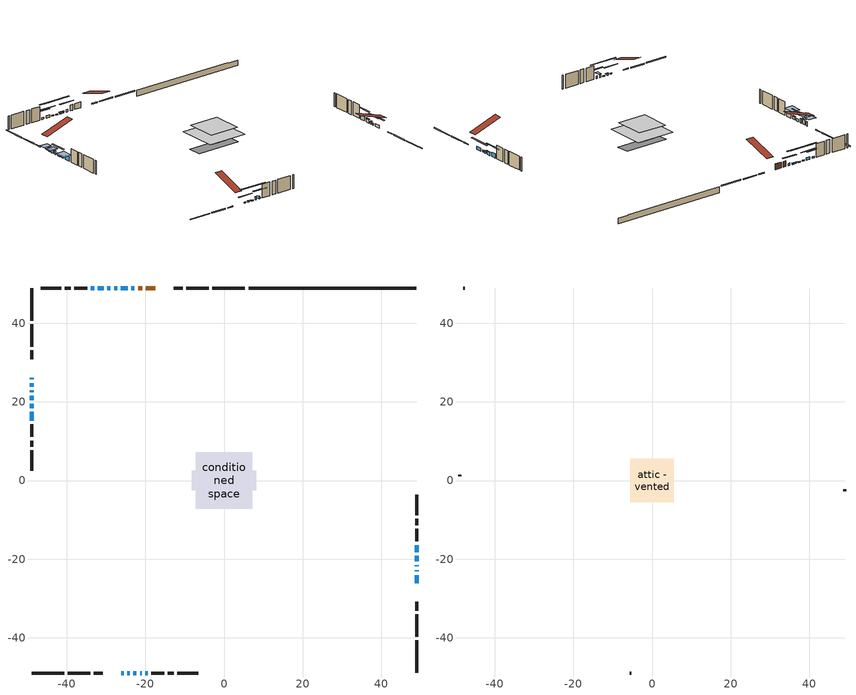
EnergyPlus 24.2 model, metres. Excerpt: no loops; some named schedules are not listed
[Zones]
conditioned space
 floor outside (Floor1 construction): -2.74,-2.74 -2.74,2.74 2.74,2.74 2.74,-2.74 z0.49
 floor outside (Floor2 construction): -0.76,-0.76 -0.76,0.76 0.76,0.76 0.76,-0.76 z0.49
 floor adiabatic (AdiabaticFloorConstruction): -7.2,-7.2 -7.2,7.2 7.2,7.2 7.2,-7.2 z2.93
 floor foundation (Slab1 construction): -8.24,-2.42 -8.24,2.42 8.24,2.42 8.24,-2.42 z-1.54
 wall outside (RimJoist1 construction): 5.33,48.93 -2.94,48.93 / -48.93,-48.93 -40.66,-48.93 / -48.93,48.93 -48.93,40.66 / 48.93,-48.93 48.93,-40.66 z0.49:0.79
 wall outside (RimJoist2 construction): -3.87,48.93 -9.58,48.93 / -39.73,-48.93 -34.02,-48.93 / -48.93,39.73 -48.93,34.02 / 48.93,-39.73 48.93,-34.02 z0.49:0.79
 wall outside (RimJoist3 construction): -10.51,48.93 -12.8,48.93 / -33.09,-48.93 -30.8,-48.93 / -48.93,33.09 -48.93,30.8 / 48.93,-33.09 48.93,-30.8 z0.49:0.79
 wall outside (AdiabaticWallConstruction 1): -17.46,48.93 -19.91,48.93 / -20.84,48.93 -21.86,48.93 z0.49:2.52
 wall outside (AdiabaticWallConstruction): -48.93,26.14 -48.93,25.68 / -48.93,24.75 -48.93,23.83 / -48.93,22.91 -48.93,22.45 z0.49:2.07; 48.93,-26.14 48.93,-24.05 / -21.32,-48.93 -20.91,-48.93 z0.49:1.46; 48.93,-23.13 48.93,-22.77 / 48.93,-21.84 48.93,-21.48 z0.49:1.25; 48.93,-20.56 48.93,-19.18 z0.49:1.61; -22.78,48.93 -23.6,48.93 z0.49:1.31; -24.53,48.93 -26.25,48.93 / -27.18,48.93 -27.95,48.93 / -28.87,48.93 -29.63,48.93 / -23.01,-48.93 -22.24,-48.93 z0.49:0.85; -26.14,-48.93 -25.47,-48.93 / -24.55,-48.93 -23.93,-48.93 z0.49:0.9; -48.93,21.52 -48.93,20.4 / -48.93,19.47 -48.93,18.35 / -19.98,-48.93 -19.42,-48.93 z0.49:1.41; 48.93,-18.25 48.93,-16.42 z0.49:1.96; -30.56,48.93 -32.03,48.93 z0.49:1.35; -32.96,48.93 -33.83,48.93 z0.49:1.05; -48.93,17.43 -48.93,15.24 z0.49:2.12
 wall outside (Wall1 construction): -34.75,48.93 -38.01,48.93 / -18.49,-48.93 -15.24,-48.93 / -48.93,14.31 -48.93,11.06 / 48.93,-15.5 48.93,-12.24 z0.49:5.37
 wall outside (Wall2 construction): -38.94,48.93 -40.48,48.93 / -14.31,-48.93 -12.77,-48.93 / -48.93,10.13 -48.93,8.59 / 48.93,-11.31 48.93,-9.77 z0.49:5.37
 wall outside (Wall3 construction): -41.41,48.93 -46.64,48.93 / -11.84,-48.93 -6.61,-48.93 / -48.93,7.66 -48.93,2.42 / 48.93,-8.84 48.93,-3.61 z0.49:5.37
 wall foundation (FoundationWall1 construction): 6.26,48.93,-1.54 6.26,48.93,0.49 44.67,48.93,0.49 44.67,48.93,0.3 48.93,48.93,0.3 48.93,48.93,-1.54
 window (WindowConstruction 15): -48.93,26.14 -48.93,25.68 z0.49:2.07
 window (WindowConstruction 18): -48.93,24.75 -48.93,23.84 z0.49:2.07
 window (WindowConstruction 5): 48.93,-26.14 48.93,-24.05 z0.49:1.46
 window (WindowConstruction 6): 48.93,-23.12 48.93,-22.77 z0.49:1.25
 window (WindowConstruction 7): 48.93,-21.84 48.93,-21.48 z0.49:1.25
 window (WindowConstruction 8): 48.93,-20.55 48.93,-19.18 z0.49:1.61
 window (WindowConstruction 9): -22.79,48.93 -23.6,48.93 z0.49:1.3
 window (WindowConstruction 10): -24.53,48.93 -26.25,48.93 z0.49:0.85
 window (WindowConstruction 11): -26.14,-48.93 -25.47,-48.93 z0.49:0.9
 window (WindowConstruction 16): -48.93,22.91 -48.93,22.45 z0.49:2.07
 window (WindowConstruction 12): -24.54,-48.93 -23.93,-48.93 z0.49:0.9
 window (WindowConstruction 13): -48.93,21.52 -48.93,20.4 z0.49:1.4
 window (WindowConstruction 14): -48.93,19.47 -48.93,18.35 z0.49:1.4
 window (WindowConstruction 19): -27.18,48.93 -27.94,48.93 z0.49:0.85
 window (WindowConstruction 20): -28.87,48.93 -29.63,48.93 z0.49:0.85
 window (WindowConstruction 21): -23.01,-48.93 -22.24,-48.93 z0.49:0.85
 window (WindowConstruction 17): -21.32,-48.93 -20.91,-48.93 z0.49:1.46
 window (WindowConstruction): 48.93,-18.25 48.93,-16.42 z0.49:1.96
 window (WindowConstruction 1): -30.56,48.93 -32.03,48.93 z0.49:1.35
 window (WindowConstruction 2): -32.96,48.93 -33.83,48.93 z0.49:1.05
 window (WindowConstruction 3): -19.98,-48.93 -19.42,-48.93 z0.49:1.4
 window (WindowConstruction 4): -48.93,17.43 -48.93,15.24 z0.49:2.11
 door (Door): -17.46,48.93 -19.91,48.93 z0.49:2.52
 door (Door 1): -20.84,48.93 -21.86,48.93 z0.49:2.52
 ceiling adiabatic (AdiabaticFloorConstruction): 7.2,-7.2 7.2,7.2 -7.2,7.2 -7.2,-7.2 z2.93
attic - vented
 floor to conditioned space (Floor3 construction Reversed): -5.48,-5.48 -5.48,5.48 5.48,5.48 5.48,-5.48 z5.37
 wall outside (Wall4 construction): -47.57,48.93 -48,48.93 / -5.68,-48.93 -5.24,-48.93 / -48.93,1.5 -48.93,1.06 / 48.93,-2.68 48.93,-2.25 z0.49:5.37
 roof outside (Roof1 construction): -16.54,48.93,5.37 -16.54,38.26,8.92 -13.72,38.26,8.92 -13.72,48.93,5.37; -27.06,-48.93,5.37 -27.06,-38.26,8.92 -29.88,-38.26,8.92 -29.88,-48.93,5.37; -48.93,27.06,5.37 -38.26,27.06,8.92 -38.26,29.88,8.92 -48.93,29.88,5.37; 48.93,-27.06,5.37 38.26,-27.06,8.92 38.26,-29.88,8.92 48.93,-29.88,5.37
shading: -48.93,24.77 -48.93,27.05 -51.98,27.05 -51.98,24.77 z2.98; -48.93,23.54 -48.93,25.05 -51.37,25.05 -51.37,23.54 z2.36; 48.93,-21.56 48.93,-28.63 49.34,-28.63 49.34,-21.56 z3.95; 48.93,-20.28 48.93,-25.62 49.34,-25.62 49.34,-20.28 z3.74; 48.93,-21.28 48.93,-22.04 49.34,-22.04 49.34,-21.28 z1.45; 48.93,-18.98 48.93,-20.76 49.34,-20.76 49.34,-18.98 z1.81; -26.09,48.93 -20.3,48.93 -20.3,49.34 -26.09,49.34 z3.79; -26.45,48.93 -24.33,48.93 -24.33,49.34 -26.45,49.34 z1.05; -22.98,-48.93 -28.63,-48.93 -28.63,-49.34 -22.98,-49.34 z3.39; -48.93,21.54 -48.93,23.82 -51.98,23.82 -51.98,21.54 z2.98; -23.73,-48.93 -24.75,-48.93 -24.75,-49.34 -23.73,-49.34 z1.1; -48.93,17.91 -48.93,24.01 -49.34,24.01 -49.34,17.91 z3.89; -48.93,18.15 -48.93,19.67 -49.34,19.67 -49.34,18.15 z1.61; -32.9,48.93 -22.22,48.93 -22.22,49.34 -32.9,49.34 z5.81; -34.59,48.93 -23.91,48.93 -23.91,49.34 -34.59,49.34 z5.81; -17.29,-48.93 -27.96,-48.93 -27.96,-49.34 -17.29,-49.34 z5.81; -20.61,-48.93 -21.61,-48.93 -21.61,-50.76 -20.61,-50.76 z1.75; 48.93,-13.93 48.93,-20.74 49.34,-20.74 49.34,-13.93 z4.45; -34.52,48.93 -28.07,48.93 -28.07,49.34 -34.52,49.34 z3.84; -36.32,48.93 -30.47,48.93 -30.47,49.34 -36.32,49.34 z3.54; -16.93,-48.93 -22.47,-48.93 -22.47,-49.34 -16.93,-49.34 z3.89; -48.93,14.33 -48.93,18.34 -51.98,18.34 -51.98,14.33 z3.03
[Building]
Building 1: Terrain=Suburbs
[Site:Location]
Toronto City Centre_ON: Latitude {deg}=43.63; Longitude {deg}=-79.39; Time Zone {hr}=-5; Elevation {m}=77; Keep Site Location Information=Yes
[Site:GroundTemperature:Shallow]
5.01852, 3.26908, 3.12898, 3.95918, 7.29196, 10.6092, 13.4851, 15.3069, 15.4617, 13.9799, 11.1774, 7.9619
[Site:WaterMainsTemperature]
Calculation Method=Schedule; Temperature Schedule=mains temperature schedule
[Material] Roughness=Rough; Thermal Absorptance=0.9
Name | Thickness {m} | Conductivity {W/m-K} | Density {kg/m3} | Specific Heat {J/kg-K} | Solar Absorptance | Visible Absorptance
asphalt or fiberglass shingles | 0.00635 | 0.162714 | 1121.4 | 1465.45 | 0.4 | 0.4
ceiling loosefill ins | 0.0846667 | 0.0480833 | 16.02 | 1046.75 | 0.7 | 0.7
ceiling stud and cavity | 0.1397 | 0.093558 | 65.682 | 1177.47 | 0.7 | 0.7
concrete 4.0 in. | 0.1016 | 1.803125 | 2242.8 | 837.4 | 0.7 | 0.7
concrete 8.0 in. | 0.2032 | 1.803125 | 2242.8 | 837.4 | 0.7 | 0.7
door material | 0.04445 | 0.327969 | 512.64 | 1214.23 | 0.7 | 0.7
exterior vertical ins | 0.00774537 | 0.029427 | 32.04 | 1214.23 | 0.7 | 0.7
floor covering | 0.0127 | 0.0433444 | 54.468 | 1339.84 | 0.6 | 0.6
floor rigid ins; rim joist rigid ins | 0.051816 | 0.029427 | 32.04 | 1214.23 | 0.7 | 0.7
floor rigid ins 1; wall rigid ins | 0.512978 | 0.029427 | 32.04 | 1214.23 | 0.7 | 0.7
floor stud and cavity | 0.1397 | 0.0926627 | 92.3553 | 1139.71 | 0.7 | 0.7
floor stud and cavity 1 | 0.1397 | 0.0856594 | 92.3553 | 1139.71 | 0.7 | 0.7
floor stud and cavity 2 | 0.1397 | 1.75129 | 37.0049 | 1207.88 | 0.7 | 0.7
furniture material conditioned space 1 | 0.1524 | 0.115458 | 640.8 | 1214.23 | 0.6 | 0.6
gypsum board | 0.0127 | 0.160291 | 801 | 837.4 | 0.6 | 0.6
gypsum board 1 | 0.0127 | 0.160291 | 801 | 837.4 | 0.7 | 0.7
osb sheathing 0.5 in. | 0.0127 | 0.115458 | 512.64 | 1214.23 | 0.7 | 0.7
osb sheathing 0.75 in. | 0.01905 | 0.115458 | 512.64 | 1214.23 | 0.7 | 0.7
osb sheathing 2.0 in. | 0.0508 | 0.115458 | 512.64 | 1214.23 | 0.7 | 0.7
rim joist stud and cavity | 0.0508 | 0.308293 | 125.044 | 1163.47 | 0.6 | 0.6
rim joist stud and cavity 1 | 0.0508 | 0.337112 | 125.044 | 1163.47 | 0.6 | 0.6
rim joist stud and cavity 2 | 0.0508 | 0.0321062 | 125.044 | 1163.47 | 0.6 | 0.6
wall stud and cavity | 0.1397 | 0.0822159 | 139.0536 | 1170.24 | 0.7 | 0.7
wall stud and cavity 1 | 0.1397 | 0.106781 | 139.0536 | 1170.24 | 0.7 | 0.7
wall stud and cavity 2 | 0.1397 | 0.0820459 | 139.0536 | 1170.24 | 0.7 | 0.7
wall stud and cavity 3 | 0.0889 | 6.1454 | 50.32683 | 1063.81 | 0.6 | 0.6
wall stud and cavity 4 | 0.0889 | 0.380278 | 52.3479 | 1209.89 | 0.7 | 0.7
wall stud and cavity 5 | 0.0889 | 0.391764 | 83.0341 | 1211.67 | 0.7 | 0.7
wood siding | 0.0254 | 0.102417 | 544.68 | 1172.36 | 0.4 | 0.4
wood siding 1 | 0.00254 | 0.102417 | 544.68 | 1172.36 | 0.4 | 0.4
wood siding 2; wood siding 3; wood siding 4 | 0.0254 | 0.102417 | 544.68 | 1172.36 | 0.7 | 0.7
[WindowMaterial:SimpleGlazingSystem]
Name | U-Factor {W/m2-K} | Solar Heat Gain Coefficient
WindowMaterial | 2.9077 | 0.64
WindowMaterial 1 | 2.93212 | 0.66
WindowMaterial 10 | 3.2234 | 0.36
WindowMaterial 11 | 3.04398 | 0.4
WindowMaterial 12 | 3.0048 | 0.53
WindowMaterial 13 | 6.75171 | 0.73
WindowMaterial 14 | 3.313113 | 0.6
WindowMaterial 15 | 3.31141 | 0.43
WindowMaterial 16 | 6.57399 | 0.56
WindowMaterial 17 | 8.03778 | 0.63
WindowMaterial 2 | 3.04681 | 0.44
WindowMaterial 3 | 3.003662 | 0.49
WindowMaterial 4 | 2.88613 | 0.7
WindowMaterial 5 | 2.929848 | 0.61
WindowMaterial 6 | 3.04227 | 0.53
WindowMaterial 7 | 2.93382 | 0.6
WindowMaterial 8 | 3.27961 | 0.48
WindowMaterial 9 | 3.227943 | 0.37
[Construction]
AdiabaticFloorConstruction: floor stud and cavity 2, floor rigid ins 1, osb sheathing 0.75 in., floor covering
AdiabaticWallConstruction: wood siding 3, wall rigid ins, wall stud and cavity 4, gypsum board
AdiabaticWallConstruction 1: wood siding 4, wall rigid ins, wall stud and cavity 4, gypsum board
Door; Door 1: door material
Floor1 construction: floor stud and cavity, floor rigid ins, osb sheathing 0.75 in., floor covering
Floor2 construction: floor stud and cavity 1, floor rigid ins, osb sheathing 0.75 in., floor covering
Floor3 construction Reversed: gypsum board, ceiling stud and cavity, ceiling loosefill ins
FoundationWall1 construction: concrete 8.0 in., gypsum board 1
furniture construction conditioned space 1: furniture material conditioned space 1
PartitionWallConstruction: gypsum board, wall stud and cavity 5, gypsum board
RimJoist1 construction: wood siding 2, rim joist rigid ins, osb sheathing 2.0 in., rim joist stud and cavity
RimJoist2 construction: wood siding 2, rim joist rigid ins, osb sheathing 2.0 in., rim joist stud and cavity 1
RimJoist3 construction: wood siding 2, osb sheathing 2.0 in., rim joist stud and cavity 2
Roof1 construction: asphalt or fiberglass shingles
Slab1 construction: concrete 4.0 in.
Wall1 construction: wood siding, osb sheathing 0.5 in., wall stud and cavity, gypsum board
Wall2 construction: wood siding, osb sheathing 0.5 in., wall stud and cavity 1, gypsum board
Wall3 construction: wood siding, osb sheathing 0.5 in., wall stud and cavity 2, gypsum board
Wall4 construction: wood siding 1, wall stud and cavity 3
WindowConstruction: WindowMaterial
WindowConstruction 1: WindowMaterial 1
WindowConstruction 10: WindowMaterial 9
WindowConstruction 11: WindowMaterial 10
WindowConstruction 12: WindowMaterial 11
WindowConstruction 13; WindowConstruction 14: WindowMaterial 12
WindowConstruction 15: WindowMaterial 13
WindowConstruction 16; WindowConstruction 18: WindowMaterial 14
WindowConstruction 17: WindowMaterial 15
WindowConstruction 19; WindowConstruction 21: WindowMaterial 16
WindowConstruction 2: WindowMaterial 2
WindowConstruction 20: WindowMaterial 17
WindowConstruction 3: WindowMaterial 3
WindowConstruction 4: WindowMaterial 4
WindowConstruction 5: WindowMaterial 5
WindowConstruction 6; WindowConstruction 7: WindowMaterial 6
WindowConstruction 8: WindowMaterial 7
WindowConstruction 9: WindowMaterial 8
[Zone] Multiplier=1; Part of Total Floor Area=Yes
Name | Volume {m3}
attic - vented | 69.2474
conditioned space | 691.3
[Space]
Name | Zone | Volume {m3}
attic - vented 1 | attic - vented | 69.2474
conditioned space 1 | conditioned space | 691.3
[ZoneInfiltration:EffectiveLeakageArea]
infil attic - vented 1: Zone or Space=attic - vented 1; Schedule=Always On Discrete; Effective Air Leakage Area {cm2}=5050.95; Stack Coefficient=0.0005864; Wind Coefficient=1.63613e-05
[ZoneMixing]
whole house fan mix: Zone or Space=attic - vented; Schedule=Always On Continuous; Design Flow Rate Calculation Method=Flow/Zone; Design Flow Rate {m3/s}=0; Source Zone or Space=conditioned space
[SurfaceProperty:ExposedFoundationPerimeter]
Slab1: Exposed Perimeter Calculation Method=TotalExposedPerimeter; Total Exposed Perimeter {m}=42.671
[InternalMass] Zone or ZoneList=conditioned space; Space or SpaceList=conditioned space 1
Name | Construction | Surface Area {m2}
furniture mass conditioned space 1 | furniture construction conditioned space 1 | 127.936
partition wall mass | PartitionWallConstruction | 319.84
[Lights]
interior lighting: Zone or ZoneList or Space or SpaceList=conditioned space 1; Schedule=interior lighting schedule; Design Level Calculation Method=LightingLevel; Lighting Level {W}=343.2; Return Air Fraction=0; Fraction Radiant=0.6; Fraction Visible=0.2; Fraction Replaceable=1
[People]
occupants: Zone or ZoneList or Space or SpaceList=conditioned space 1; Number of People Schedule=occupants schedule; Number of People Calculation Method=People; Number of People=3; Fraction Radiant=0.314171; Sensible Heat Fraction=0.56303; Activity Level Schedule=occupants activity schedule; Carbon Dioxide Generation Rate {m3/s-W}=0; Enable ASHRAE 55 Comfort Warnings=No; Mean Radiant Temperature Calculation Type=EnclosureAveraged
[ElectricEquipment] Zone or ZoneList or Space or SpaceList=conditioned space 1; Design Level Calculation Method=EquipmentLevel
Name | Schedule | Design Level {W} | Fraction Latent | Fraction Radiant | Fraction Lost
clothes dryer | clothes dryer schedule | 140.772 | 0.015 | 0.081 | 0.85
clothes washer | clothes washer schedule | 32.1985 | 0.03 | 0.162 | 0.7
cooking range | cooking range schedule | 215.147 | 0.08 | 0.432 | 0.2
dishwasher | dishwasher schedule | 66.8632 | 0.3 | 0.18 | 0.4
fridge | fridge schedule | 72.9452 | 0 | 0.6 | 0
mech vent bath fan 0 | mech vent bath fan 0 schedule | 50.2 | 0 | 0 | 1
mech vent bath fan 1 | mech vent bath fan 1 schedule | 50.2 | 0 | 0 | 1
mech vent house fan | mech vent house fan schedule | 0 | 0 | 0 | 1
mech vent house fan cfis | mech vent house fan cfis schedule | 0 | 0 | 0 | 0
mech vent range fan 0 | mech vent range fan 0 schedule | 57 | 0 | 0 | 1
misc plug loads | misc plug loads schedule | 494.7 | 0.045 | 0.513 | 0.1
whole house fan | Always On Discrete | 0 | 0 | 0 | 1
[OtherEquipment] Zone or ZoneList or Space or SpaceList=conditioned space 1; Design Level Calculation Method=EquipmentLevel
Name | Fuel Type | Schedule | Design Level {W} | Fraction Latent | Fraction Radiant | Fraction Lost
clothes dryer 1 | Electricity | clothes dryer schedule | 0 | 0.015 | 0.081 | 0.85
cooking range 1 | Electricity | cooking range schedule | 0 | 0.08 | 0.432 | 0.2
general water use latent | None | general water use schedule | 62.594 | 1 | 0 | 0
general water use sensible | None | general water use schedule | -61.6891 | 0 | 0.6 | 0
mech vent house fan latent load | None | Always On Discrete | 0 | 1 | 0 | 0
mech vent house fan sensible load | None | Always On Discrete | 0 | 0 | 0 | 0
water heater energy adjustment1 | NaturalGas | Always On Discrete | 0.01 | 0 | 0 | 1
[ZoneInfiltration:DesignFlowRate] Zone or ZoneList or Space or SpaceList=conditioned space 1; Schedule=Always On Discrete; Design Flow Rate Calculation Method=Flow/Zone; Design Flow Rate {m3/s}=0
infil flow; natural vent flow; whole house fan flow
[Foundation:Kiva]
Foundation Kiva 1: Initial Indoor Air Temperature {C}=18; Wall Height Above Grade {m}=0.489996; Wall Depth Below Slab {m}=0.2032; Custom Block Material Name 1=exterior vertical ins; Custom Block Depth 1 {m}=2.03; Custom Block X Position 1 {m}=0.2159; Custom Block Z Position 1 {m}=0
[Foundation:Kiva:Settings]
Soil Conductivity {W/m-K}=0.849921; Soil Density {kg/m3}=1842.3; Soil Specific Heat {J/kg-K}=418.7; Ground Solar Absorptivity=0.9; Ground Thermal Absorptivity=0.9; Ground Surface Roughness {m}=0.03; Far-Field Width {m}=40; Deep-Ground Boundary Condition=ZeroFlux; Deep-Ground Depth {m}=40; Minimum Cell Dimension {m}=0.2; Maximum Cell Growth Coefficient=3; Simulation Timestep=Timestep
[Exterior:Lights]
exterior lighting: Schedule=exterior lighting schedule; Design Level {W}=75.6
[Schedule:Constant]
Name | Hourly Value
Always On Continuous; mech vent house fan schedule; mech vent house fan cfis schedule; Always On Discrete | 1
occupants activity schedule | 117.228
fridge schedule | 0
[Schedule:Week:Daily]
interior lighting schedule Week Rule - Jan1-Jan27: interior lighting schedule day, interior lighting schedule day, interior lighting schedule day, interior lighting schedule day, interior lighting schedule day, interior lighting schedule day, interior lighting schedule day, interior lighting schedule default day, interior lighting schedule default day, interior lighting schedule default day, interior lighting schedule default day, interior lighting schedule default day
interior lighting schedule Week Rule - Jan28-Feb3: interior lighting schedule day, interior lighting schedule day, interior lighting schedule day, interior lighting schedule day, interior lighting schedule day 1, interior lighting schedule day 1, interior lighting schedule day 1, interior lighting schedule default day, interior lighting schedule default day, interior lighting schedule default day, interior lighting schedule default day, interior lighting schedule default day
interior lighting schedule Week Rule - Feb4-Feb24: interior lighting schedule day 1, interior lighting schedule day 1, interior lighting schedule day 1, interior lighting schedule day 1, interior lighting schedule day 1, interior lighting schedule day 1, interior lighting schedule day 1, interior lighting schedule default day, interior lighting schedule default day, interior lighting schedule default day, interior lighting schedule default day, interior lighting schedule default day
interior lighting schedule Week Rule - Feb25-Mar3: interior lighting schedule day 1, interior lighting schedule day 1, interior lighting schedule day 1, interior lighting schedule day 1, interior lighting schedule day 2, interior lighting schedule day 2, interior lighting schedule day 2, interior lighting schedule default day, interior lighting schedule default day, interior lighting schedule default day, interior lighting schedule default day, interior lighting schedule default day
interior lighting schedule Week Rule - Mar4-Mar31: interior lighting schedule day 2, interior lighting schedule day 2, interior lighting schedule day 2, interior lighting schedule day 2, interior lighting schedule day 2, interior lighting schedule day 2, interior lighting schedule day 2, interior lighting schedule default day, interior lighting schedule default day, interior lighting schedule default day, interior lighting schedule default day, interior lighting schedule default day
interior lighting schedule Week Rule - Apr1-Apr28: interior lighting schedule day 3, interior lighting schedule day 3, interior lighting schedule day 3, interior lighting schedule day 3, interior lighting schedule day 3, interior lighting schedule day 3, interior lighting schedule day 3, interior lighting schedule default day, interior lighting schedule default day, interior lighting schedule default day, interior lighting schedule default day, interior lighting schedule default day
interior lighting schedule Week Rule - Apr29-May5: interior lighting schedule day 3, interior lighting schedule day 3, interior lighting schedule day 4, interior lighting schedule day 4, interior lighting schedule day 4, interior lighting schedule day 4, interior lighting schedule day 4, interior lighting schedule default day, interior lighting schedule default day, interior lighting schedule default day, interior lighting schedule default day, interior lighting schedule default day
interior lighting schedule Week Rule - May6-May26: interior lighting schedule day 4, interior lighting schedule day 4, interior lighting schedule day 4, interior lighting schedule day 4, interior lighting schedule day 4, interior lighting schedule day 4, interior lighting schedule day 4, interior lighting schedule default day, interior lighting schedule default day, interior lighting schedule default day, interior lighting schedule default day, interior lighting schedule default day
interior lighting schedule Week Rule - May27-Jun2: interior lighting schedule day 4, interior lighting schedule day 4, interior lighting schedule day 4, interior lighting schedule day 4, interior lighting schedule day 4, interior lighting schedule day 5, interior lighting schedule day 5, interior lighting schedule default day, interior lighting schedule default day, interior lighting schedule default day, interior lighting schedule default day, interior lighting schedule default day
interior lighting schedule Week Rule - Jun3-Jun30: interior lighting schedule day 5, interior lighting schedule day 5, interior lighting schedule day 5, interior lighting schedule day 5, interior lighting schedule day 5, interior lighting schedule day 5, interior lighting schedule day 5, interior lighting schedule default day, interior lighting schedule default day, interior lighting schedule default day, interior lighting schedule default day, interior lighting schedule default day
interior lighting schedule Week Rule - Jul1-Jul28: interior lighting schedule day 6, interior lighting schedule day 6, interior lighting schedule day 6, interior lighting schedule day 6, interior lighting schedule day 6, interior lighting schedule day 6, interior lighting schedule day 6, interior lighting schedule default day, interior lighting schedule default day, interior lighting schedule default day, interior lighting schedule default day, interior lighting schedule default day
interior lighting schedule Week Rule - Jul29-Aug4: interior lighting schedule day 6, interior lighting schedule day 6, interior lighting schedule day 6, interior lighting schedule day 7, interior lighting schedule day 7, interior lighting schedule day 7, interior lighting schedule day 7, interior lighting schedule default day, interior lighting schedule default day, interior lighting schedule default day, interior lighting schedule default day, interior lighting schedule default day
interior lighting schedule Week Rule - Aug5-Aug25: interior lighting schedule day 7, interior lighting schedule day 7, interior lighting schedule day 7, interior lighting schedule day 7, interior lighting schedule day 7, interior lighting schedule day 7, interior lighting schedule day 7, interior lighting schedule default day, interior lighting schedule default day, interior lighting schedule default day, interior lighting schedule default day, interior lighting schedule default day
interior lighting schedule Week Rule - Aug26-Sep1: interior lighting schedule day 7, interior lighting schedule day 7, interior lighting schedule day 7, interior lighting schedule day 7, interior lighting schedule day 7, interior lighting schedule day 7, interior lighting schedule day 8, interior lighting schedule default day, interior lighting schedule default day, interior lighting schedule default day, interior lighting schedule default day, interior lighting schedule default day
interior lighting schedule Week Rule - Sep2-Sep29: interior lighting schedule day 8, interior lighting schedule day 8, interior lighting schedule day 8, interior lighting schedule day 8, interior lighting schedule day 8, interior lighting schedule day 8, interior lighting schedule day 8, interior lighting schedule default day, interior lighting schedule default day, interior lighting schedule default day, interior lighting schedule default day, interior lighting schedule default day
interior lighting schedule Week Rule - Sep30-Oct6: interior lighting schedule day 8, interior lighting schedule day 9, interior lighting schedule day 9, interior lighting schedule day 9, interior lighting schedule day 9, interior lighting schedule day 9, interior lighting schedule day 9, interior lighting schedule default day, interior lighting schedule default day, interior lighting schedule default day, interior lighting schedule default day, interior lighting schedule default day
interior lighting schedule Week Rule - Oct7-Oct27: interior lighting schedule day 9, interior lighting schedule day 9, interior lighting schedule day 9, interior lighting schedule day 9, interior lighting schedule day 9, interior lighting schedule day 9, interior lighting schedule day 9, interior lighting schedule default day, interior lighting schedule default day, interior lighting schedule default day, interior lighting schedule default day, interior lighting schedule default day
interior lighting schedule Week Rule - Oct28-Nov3: interior lighting schedule day 9, interior lighting schedule day 9, interior lighting schedule day 9, interior lighting schedule day 9, interior lighting schedule day 10, interior lighting schedule day 10, interior lighting schedule day 10, interior lighting schedule default day, interior lighting schedule default day, interior lighting schedule default day, interior lighting schedule default day, interior lighting schedule default day
interior lighting schedule Week Rule - Nov4-Nov24: interior lighting schedule day 10, interior lighting schedule day 10, interior lighting schedule day 10, interior lighting schedule day 10, interior lighting schedule day 10, interior lighting schedule day 10, interior lighting schedule day 10, interior lighting schedule default day, interior lighting schedule default day, interior lighting schedule default day, interior lighting schedule default day, interior lighting schedule default day
interior lighting schedule Week Rule - Nov25-Dec1: interior lighting schedule day 10, interior lighting schedule day 10, interior lighting schedule day 10, interior lighting schedule day 10, interior lighting schedule day 10, interior lighting schedule day 10, interior lighting schedule day 11, interior lighting schedule default day, interior lighting schedule default day, interior lighting schedule default day, interior lighting schedule default day, interior lighting schedule default day
interior lighting schedule Week Rule - Dec2-Dec31: interior lighting schedule day 11, interior lighting schedule day 11, interior lighting schedule day 11, interior lighting schedule day 11, interior lighting schedule day 11, interior lighting schedule day 11, interior lighting schedule day 11, interior lighting schedule default day, interior lighting schedule default day, interior lighting schedule default day, interior lighting schedule default day, interior lighting schedule default day
occupants schedule Week Rule - Jan1-Dec31: occupants schedule day, occupants schedule day, occupants schedule day, occupants schedule day, occupants schedule day, occupants schedule day, occupants schedule day, occupants schedule default day, occupants schedule default day, occupants schedule default day, occupants schedule default day, occupants schedule default day
clothes dryer schedule Week Rule - Jan1-Dec31: clothes dryer schedule day, clothes dryer schedule day, clothes dryer schedule day, clothes dryer schedule day, clothes dryer schedule day, clothes dryer schedule day, clothes dryer schedule day, clothes dryer schedule default day, clothes dryer schedule default day, clothes dryer schedule default day, clothes dryer schedule default day, clothes dryer schedule default day
clothes washer schedule Week Rule - Jan1-Dec31: clothes washer schedule day, clothes washer schedule day, clothes washer schedule day, clothes washer schedule day, clothes washer schedule day, clothes washer schedule day, clothes washer schedule day, clothes washer schedule default day, clothes washer schedule default day, clothes washer schedule default day, clothes washer schedule default day, clothes washer schedule default day
cooking range schedule Week Rule - Jan1-Dec31: cooking range schedule day, cooking range schedule day, cooking range schedule day, cooking range schedule day, cooking range schedule day, cooking range schedule day, cooking range schedule day, cooking range schedule default day, cooking range schedule default day, cooking range schedule default day, cooking range schedule default day, cooking range schedule default day
dishwasher schedule Week Rule - Jan1-Dec31: dishwasher schedule day, dishwasher schedule day, dishwasher schedule day, dishwasher schedule day, dishwasher schedule day, dishwasher schedule day, dishwasher schedule day, dishwasher schedule default day, dishwasher schedule default day, dishwasher schedule default day, dishwasher schedule default day, dishwasher schedule default day
mech vent bath fan 0 schedule Week Rule - Jan1-Dec31: mech vent bath fan 0 schedule day, mech vent bath fan 0 schedule day, mech vent bath fan 0 schedule day, mech vent bath fan 0 schedule day, mech vent bath fan 0 schedule day, mech vent bath fan 0 schedule day, mech vent bath fan 0 schedule day, mech vent bath fan 0 schedule default day, mech vent bath fan 0 schedule default day, mech vent bath fan 0 schedule default day, mech vent bath fan 0 schedule default day, mech vent bath fan 0 schedule default day
mech vent bath fan 1 schedule Week Rule - Jan1-Dec31: mech vent bath fan 1 schedule day, mech vent bath fan 1 schedule day, mech vent bath fan 1 schedule day, mech vent bath fan 1 schedule day, mech vent bath fan 1 schedule day, mech vent bath fan 1 schedule day, mech vent bath fan 1 schedule day, mech vent bath fan 1 schedule default day, mech vent bath fan 1 schedule default day, mech vent bath fan 1 schedule default day, mech vent bath fan 1 schedule default day, mech vent bath fan 1 schedule default day
mech vent range fan 0 schedule Week Rule - Jan1-Dec31: mech vent range fan 0 schedule day, mech vent range fan 0 schedule day, mech vent range fan 0 schedule day, mech vent range fan 0 schedule day, mech vent range fan 0 schedule day, mech vent range fan 0 schedule day, mech vent range fan 0 schedule day, mech vent range fan 0 schedule default day, mech vent range fan 0 schedule default day, mech vent range fan 0 schedule default day, mech vent range fan 0 schedule default day, mech vent range fan 0 schedule default day
misc plug loads schedule Week Rule - Jan1-Dec31: misc plug loads schedule day, misc plug loads schedule day, misc plug loads schedule day, misc plug loads schedule day, misc plug loads schedule day, misc plug loads schedule day, misc plug loads schedule day, misc plug loads schedule default day, misc plug loads schedule default day, misc plug loads schedule default day, misc plug loads schedule default day, misc plug loads schedule default day
general water use schedule Week Rule - Jan1-Dec31: general water use schedule day, general water use schedule day, general water use schedule day, general water use schedule day, general water use schedule day, general water use schedule day, general water use schedule day, general water use schedule default day, general water use schedule default day, general water use schedule default day, general water use schedule default day, general water use schedule default day
exterior lighting schedule Week Rule - Jan1-Jan27: exterior lighting schedule day, exterior lighting schedule day, exterior lighting schedule day, exterior lighting schedule day, exterior lighting schedule day, exterior lighting schedule day, exterior lighting schedule day, exterior lighting schedule default day, exterior lighting schedule default day, exterior lighting schedule default day, exterior lighting schedule default day, exterior lighting schedule default day
exterior lighting schedule Week Rule - Jan28-Feb3: exterior lighting schedule day, exterior lighting schedule day, exterior lighting schedule day, exterior lighting schedule day, exterior lighting schedule day 1, exterior lighting schedule day 1, exterior lighting schedule day 1, exterior lighting schedule default day, exterior lighting schedule default day, exterior lighting schedule default day, exterior lighting schedule default day, exterior lighting schedule default day
[Schedule:Year]
interior lighting schedule: interior lighting schedule Week Rule - Jan1-Jan27, 1, 1, 1, 27, interior lighting schedule Week Rule - Jan28-Feb3, 1, 28, 2, 3, interior lighting schedule Week Rule - Feb4-Feb24, 2, 4, 2, 24, interior lighting schedule Week Rule - Feb25-Mar3, 2, 25, 3, 3, interior lighting schedule Week Rule - Mar4-Mar31, 3, 4, 3, 31, interior lighting schedule Week Rule - Apr1-Apr28, 4, 1, 4, 28, interior lighting schedule Week Rule - Apr29-May5, 4, 29, 5, 5, interior lighting schedule Week Rule - May6-May26, 5, 6, 5, 26, interior lighting schedule Week Rule - May27-Jun2, 5, 27, 6, 2, interior lighting schedule Week Rule - Jun3-Jun30, 6, 3, 6, 30, interior lighting schedule Week Rule - Jul1-Jul28, 7, 1, 7, 28, interior lighting schedule Week Rule - Jul29-Aug4, 7, 29, 8, 4, interior lighting schedule Week Rule - Aug5-Aug25, 8, 5, 8, 25, interior lighting schedule Week Rule - Aug26-Sep1, 8, 26, 9, 1, interior lighting schedule Week Rule - Sep2-Sep29, 9, 2, 9, 29, interior lighting schedule Week Rule - Sep30-Oct6, 9, 30, 10, 6, interior lighting schedule Week Rule - Oct7-Oct27, 10, 7, 10, 27, interior lighting schedule Week Rule - Oct28-Nov3, 10, 28, 11, 3, interior lighting schedule Week Rule - Nov4-Nov24, 11, 4, 11, 24, interior lighting schedule Week Rule - Nov25-Dec1, 11, 25, 12, 1, interior lighting schedule Week Rule - Dec2-Dec31, 12, 2, 12, 31
occupants schedule: occupants schedule Week Rule - Jan1-Dec31, 1, 1, 12, 31
clothes dryer schedule: clothes dryer schedule Week Rule - Jan1-Dec31, 1, 1, 12, 31
clothes washer schedule: clothes washer schedule Week Rule - Jan1-Dec31, 1, 1, 12, 31
cooking range schedule: cooking range schedule Week Rule - Jan1-Dec31, 1, 1, 12, 31
dishwasher schedule: dishwasher schedule Week Rule - Jan1-Dec31, 1, 1, 12, 31
mech vent bath fan 0 schedule: mech vent bath fan 0 schedule Week Rule - Jan1-Dec31, 1, 1, 12, 31
mech vent bath fan 1 schedule: mech vent bath fan 1 schedule Week Rule - Jan1-Dec31, 1, 1, 12, 31
mech vent range fan 0 schedule: mech vent range fan 0 schedule Week Rule - Jan1-Dec31, 1, 1, 12, 31
misc plug loads schedule: misc plug loads schedule Week Rule - Jan1-Dec31, 1, 1, 12, 31
general water use schedule: general water use schedule Week Rule - Jan1-Dec31, 1, 1, 12, 31
exterior lighting schedule: exterior lighting schedule Week Rule - Jan1-Jan27, 1, 1, 1, 27, exterior lighting schedule Week Rule - Jan28-Feb3, 1, 28, 2, 3, exterior lighting schedule Week Rule - Feb4-Feb24, 2, 4, 2, 24, exterior lighting schedule Week Rule - Feb25-Mar3, 2, 25, 3, 3, exterior lighting schedule Week Rule - Mar4-Mar31, 3, 4, 3, 31, exterior lighting schedule Week Rule - Apr1-Apr28, 4, 1, 4, 28, exterior lighting schedule Week Rule - Apr29-May5, 4, 29, 5, 5, exterior lighting schedule Week Rule - May6-May26, 5, 6, 5, 26, exterior lighting schedule Week Rule - May27-Jun2, 5, 27, 6, 2, exterior lighting schedule Week Rule - Jun3-Jun30, 6, 3, 6, 30, exterior lighting schedule Week Rule - Jul1-Jul28, 7, 1, 7, 28, exterior lighting schedule Week Rule - Jul29-Aug4, 7, 29, 8, 4, exterior lighting schedule Week Rule - Aug5-Aug25, 8, 5, 8, 25, exterior lighting schedule Week Rule - Aug26-Sep1, 8, 26, 9, 1, exterior lighting schedule Week Rule - Sep2-Sep29, 9, 2, 9, 29, exterior lighting schedule Week Rule - Sep30-Oct6, 9, 30, 10, 6, exterior lighting schedule Week Rule - Oct7-Oct27, 10, 7, 10, 27, exterior lighting schedule Week Rule - Oct28-Nov3, 10, 28, 11, 3, exterior lighting schedule Week Rule - Nov4-Nov24, 11, 4, 11, 24, exterior lighting schedule Week Rule - Nov25-Dec1, 11, 25, 12, 1, exterior lighting schedule Week Rule - Dec2-Dec31, 12, 2, 12, 31
[Schedule:Compact]
mains temperature schedule: Through: 01/01, For: AllDays, Until: 24:00, 8.80333, Through: 01/02, For: AllDays, Until: 24:00, 8.74333, Through: 01/03, For: AllDays, Until: 24:00, 8.68389, Through: 01/04, For: AllDays, Until: 24:00, 8.62611, Through: 01/05, For: AllDays, Until: 24:00, 8.56944, Through: 01/06, For: AllDays, Until: 24:00, 8.51389, Through: 01/07, For: AllDays, Until: 24:00, 8.45944, Through: 01/08, For: AllDays, Until: 24:00, 8.40611, Through: 01/09, For: AllDays, Until: 24:00, 8.35389, Through: 01/10, For: AllDays, Until: 24:00, 8.30278, Through: 01/11, For: AllDays, Until: 24:00, 8.25333, Through: 01/12, For: AllDays, Until: 24:00, 8.205, Through: 01/13, For: AllDays, Until: 24:00, 8.15778, Through: 01/14, For: AllDays, Until: 24:00, 8.11222, Through: 01/15, For: AllDays, Until: 24:00, 8.06778, Through: 01/16, For: AllDays, Until: 24:00, 8.02444, Through: 01/17, For: AllDays, Until: 24:00, 7.98222, Through: 01/18, For: AllDays, Until: 24:00, 7.94167, Through: 01/19, For: AllDays, Until: 24:00, 7.90222, Through: 01/20, For: AllDays, Until: 24:00, 7.86444, Through: 01/21, For: AllDays, Until: 24:00, 7.82778, Through: 01/22, For: AllDays, Until: 24:00, 7.79278, Through: 01/23, For: AllDays, Until: 24:00, 7.75889, Through: 01/24, For: AllDays, Until: 24:00, 7.72667, Through: 01/25, For: AllDays, Until: 24:00, 7.69556, Through: 01/26, For: AllDays, Until: 24:00, 7.66611, Through: 01/27, For: AllDays, Until: 24:00, 7.63778, Through: 01/28, For: AllDays, Until: 24:00, 7.61111, Through: 01/29, For: AllDays, Until: 24:00, 7.58556, Through: 01/30, For: AllDays, Until: 24:00, 7.56167, Through: 01/31, For: AllDays, Until: 24:00, 7.53944, Through: 02/01, For: AllDays, Until: 24:00, 7.51833, Through: 02/02, For: AllDays, Until: 24:00, 7.49889, Through: 02/03, For: AllDays, Until: 24:00, 7.48111, Through: 02/04, For: AllDays, Until: 24:00, 7.46444, Through: 02/05, For: AllDays, Until: 24:00, 7.44944, Through: 02/06, For: AllDays, Until: 24:00, 7.43556, Through: 02/07, For: AllDays, Until: 24:00, 7.42333, Through: 02/08, For: AllDays, Until: 24:00, 7.41278, Through: 02/09, For: AllDays, Until: 24:00, 7.40389, Through: 02/10, For: AllDays, Until: 24:00, 7.39611, Through: 02/11, For: AllDays, Until: 24:00, 7.39, Through: 02/12, For: AllDays, Until: 24:00, 7.38556, Through: 02/13, For: AllDays, Until: 24:00, 7.38222, Through: 02/14, For: AllDays, Until: 24:00, 7.38056, Through: 02/15, For: AllDays, Until: 24:00, 7.38056, Through: 02/16, For: AllDays, Until: 24:00, 7.38222, Through: 02/17, For: AllDays, Until: 24:00, 7.385, Through: 02/18, For: AllDays, Until: 24:00, 7.38944, Through: 02/19, For: AllDays, Until: 24:00, 7.395, Through: 02/20, For: AllDays, Until: 24:00, 7.40278, Through: 02/21, For: AllDays, Until: 24:00, 7.41167, Through: 02/22, For: AllDays, Until: 24:00, 7.42222, Through: 02/23, For: AllDays, Until: 24:00, 7.43389, Through: 02/24, For: AllDays, Until: 24:00, 7.44722, Through: 02/25, For: AllDays, Until: 24:00, 7.46222, Through: 02/26, For: AllDays, Until: 24:00, 7.47833, Through: 02/27, For: AllDays, Until: 24:00, 7.49611, Through: 02/28, For: AllDays, Until: 24:00, 7.51556, Through: 03/01, For: AllDays, Until: 24:00, 7.53667, Through: 03/02, For: AllDays, Until: 24:00, 7.55889, Through: 03/03, For: AllDays, Until: 24:00, 7.58222, Through: 03/04, For: AllDays, Until: 24:00, 7.60722, Through: 03/05, For: AllDays, Until: 24:00, 7.63389, Through: 03/06, For: AllDays, Until: 24:00, 7.66222, Through: 03/07, For: AllDays, Until: 24:00, 7.69111, Through: 03/08, For: AllDays, Until: 24:00, 7.72222, Through: 03/09, For: AllDays, Until: 24:00, 7.75444, Through: 03/10, For: AllDays, Until: 24:00, 7.78778, Through: 03/11, For: AllDays, Until: 24:00, 7.82278, Through: 03/12, For: AllDays, Until: 24:00, 7.85944, Through: 03/13, For: AllDays, Until: 24:00, 7.89722, Through: 03/14, For: AllDays, Until: 24:00, 7.93611, Through: 03/15, For: AllDays, Until: 24:00, 7.97667, Through: 03/16, For: AllDays, Until: 24:00, 8.01833, Through: 03/17, For: AllDays, Until: 24:00, 8.06167, Through: 03/18, For: AllDays, Until: 24:00, 8.10611, Through: 03/19, For: AllDays, Until: 24:00, 8.15167, Through: 03/20, For: AllDays, Until: 24:00, 8.19833, Through: 03/21, For: AllDays, Until: 24:00, 8.24667, Through: 03/22, For: AllDays, Until: 24:00, 8.29611, Through: 03/23, For: AllDays, Until: 24:00, 8.34667, Through: 03/24, For: AllDays, Until: 24:00, 8.39889, Through: 03/25, For: AllDays, Until: 24:00, 8.45167, Through: 03/26, For: AllDays, Until: 24:00, 8.50611, Through: 03/27, For: AllDays, Until: 24:00, 8.56167, Through: 03/28, For: AllDays, Until: 24:00, 8.61833, Through: 03/29, For: AllDays, Until: 24:00, 8.67611, Through: 03/30, For: AllDays, Until: 24:00, 8.735, Through: 03/31, For: AllDays, Until: 24:00, 8.795, Through: 04/01, For: AllDays, Until: 24:00, 8.85611, Through: 04/02, For: AllDays, Until: 24:00, 8.91833, Through: 04/03, For: AllDays, Until: 24:00, 8.98167, Through: 04/04, For: AllDays, Until: 24:00, 9.04556, Through: 04/05, For: AllDays, Until: 24:00, 9.11111, Through: 04/06, For: AllDays, Until: 24:00, 9.17722, Through: 04/07, For: AllDays, Until: 24:00, 9.24444, Through: 04/08, For: AllDays, Until: 24:00, 9.31222, Through: 04/09, For: AllDays, Until: 24:00, 9.38167, Through: 04/10, For: AllDays, Until: 24:00, 9.45167, Through: 04/11, For: AllDays, Until: 24:00, 9.52222, Through: 04/12, For: AllDays, Until: 24:00, 9.59444, Through: 04/13, For: AllDays, Until: 24:00, 9.66667, Through: 04/14, For: AllDays, Until: 24:00, 9.74, Through: 04/15, For: AllDays, Until: 24:00, 9.81444, Through: 04/16, For: AllDays, Until: 24:00, 9.88944, Through: 04/17, For: AllDays, Until: 24:00, 9.96556, Through: 04/18, For: AllDays, Until: 24:00, 10.0417, Through: 04/19, For: AllDays, Until: 24:00, 10.1189, Through: 04/20, For: AllDays, Until: 24:00, 10.1972, Through: 04/21, For: AllDays, Until: 24:00, 10.2756, Through: 04/22, For: AllDays, Until: 24:00, 10.355, Through: 04/23, For: AllDays, Until: 24:00, 10.435, Through: 04/24, For: AllDays, Until: 24:00, 10.515, Through: 04/25, For: AllDays, Until: 24:00, 10.5961, Through: 04/26, For: AllDays, Until: 24:00, 10.6778, Through: 04/27, For: AllDays, Until: 24:00, 10.76, Through: 04/28, For: AllDays, Until: 24:00, 10.8428, Through: 04/29, For: AllDays, Until: 24:00, 10.9261, Through: 04/30, For: AllDays, Until: 24:00, 11.0094, Through: 05/01, For: AllDays, Until: 24:00, 11.0933, Through: 05/02, For: AllDays, Until: 24:00, 11.1778, Through: 05/03, For: AllDays, Until: 24:00, 11.2628, Through: 05/04, For: AllDays, Until: 24:00, 11.3478, Through: 05/05, For: AllDays, Until: 24:00, 11.4333, Through: 05/06, For: AllDays, Until: 24:00, 11.5189, Through: 05/07, For: AllDays, Until: 24:00, 11.605, Through: 05/08, For: AllDays, Until: 24:00, 11.6917, Through: 05/09, For: AllDays, Until: 24:00, 11.7778, Through: 05/10, For: AllDays, Until: 24:00, 11.865, Through: 05/11, For: AllDays, Until: 24:00, 11.9517, Through: 05/12, For: AllDays, Until: 24:00, 12.0389, Through: 05/13, For: AllDays, Until: 24:00, 12.1261, Through: 05/14, For: AllDays, Until: 24:00, 12.2133, Through: 05/15, For: AllDays, Until: 24:00, 12.3006, Through: 05/16, For: AllDays, Until: 24:00, 12.3883, Through: 05/17, For: AllDays, Until: 24:00, 12.4756, Through: 05/18, For: AllDays, Until: 24:00, 12.5628, Through: 05/19, For: AllDays, Until: 24:00, 12.6506, Through: 05/20, For: AllDays, Until: 24:00, 12.7378, Through: 05/21, For: AllDays, Until: 24:00, 12.825, Through: 05/22, For: AllDays, Until: 24:00, 12.9122, Through: 05/23, For: AllDays, Until: 24:00, 12.9994, Through: 05/24, For: AllDays, Until: 24:00, 13.0861, Through: 05/25, For: AllDays, Until: 24:00, 13.1728, Through: 05/26, For: AllDays, Until: 24:00, 13.2594, Through: 05/27, For: AllDays, Until: 24:00, 13.3456, Through: 05/28, For: AllDays, Until: 24:00, 13.4317, Through: 05/29, For: AllDays, Until: 24:00, 13.5172, Through: 05/30, For: AllDays, Until: 24:00, 13.6028, Through: 05/31, For: AllDays, Until: 24:00, 13.6878, Through: 06/01, For: AllDays, Until: 24:00, 13.7722, Through: 06/02, For: AllDays, Until: 24:00, 13.8567, Through: 06/03, For: AllDays, Until: 24:00, 13.9406, Through: 06/04, For: AllDays, Until: 24:00, 14.0239, Through: 06/05, For: AllDays, Until: 24:00, 14.1067, Through: 06/06, For: AllDays, Until: 24:00, 14.1894, Through: 06/07, For: AllDays, Until: 24:00, 14.2711, Through: 06/08, For: AllDays, Until: 24:00, 14.3528, Through: 06/09, For: AllDays, Until: 24:00, 14.4339, Through: 06/10, For: AllDays, Until: 24:00, 14.5139, Through: 06/11, For: AllDays, Until: 24:00, 14.5939, Through: 06/12, For: AllDays, Until: 24:00, 14.6728, Through: 06/13, For: AllDays, Until: 24:00, 14.7511, Through: 06/14, For: AllDays, Until: 24:00, 14.8289, Through: 06/15, For: AllDays, Until: 24:00, 14.9061, Through: 06/16, For: AllDays, Until: 24:00, 14.9822, Through: 06/17, For: AllDays, Until: 24:00, 15.0578, Through: 06/18, For: AllDays, Until: 24:00, 15.1328, Through: 06/19, For: AllDays, Until: 24:00, 15.2067, Through: 06/20, For: AllDays, Until: 24:00, 15.28, Through: 06/21, For: AllDays, Until: 24:00, 15.3522, Through: 06/22, For: AllDays, Until: 24:00, 15.4239, Through: 06/23, For: AllDays, Until: 24:00, 15.4944, Through: 06/24, For: AllDays, Until: 24:00, 15.5639, Through: 06/25, For: AllDays, Until: 24:00, 15.6328, Through: 06/26, For: AllDays, Until: 24:00, 15.7006, Through: 06/27, For: AllDays, Until: 24:00, 15.7678, Through: 06/28, For: AllDays, Until: 24:00, 15.8333, Through: 06/29, For: AllDays, Until: 24:00, 15.8983, Through: 06/30, For: AllDays, Until: 24:00, 15.9622, Through: 07/01, For: AllDays, Until: 24:00, 16.025, Through: 07/02, For: AllDays, Until: 24:00, 16.0872, Through: 07/03, For: AllDays, Until: 24:00, 16.1478, Through: 07/04, For: AllDays, Until: 24:00, 16.2072, Through: 07/05, For: AllDays, Until: 24:00, 16.2661, Through: 07/06, For: AllDays, Until: 24:00, 16.3233, Through: 07/07, For: AllDays, Until: 24:00, 16.3794, Through: 07/08, For: AllDays, Until: 24:00, 16.435, Through: 07/09, For: AllDays, Until: 24:00, 16.4889, Through: 07/10, For: AllDays, Until: 24:00, 16.5417, Through: 07/11, For: AllDays, Until: 24:00, 16.5928, Through: 07/12, For: AllDays, Until: 24:00, 16.6433, Through: 07/13, For: AllDays, Until: 24:00, 16.6922, Through: 07/14, For: AllDays, Until: 24:00, 16.74, Through: 07/15, For: AllDays, Until: 24:00, 16.7867, Through: 07/16, For: AllDays, Until: 24:00, 16.8322, Through: 07/17, For: AllDays, Until: 24:00, 16.8761, Through: 07/18, For: AllDays, Until: 24:00, 16.9189, Through: 07/19, For: AllDays, Until: 24:00, 16.96, Through: 07/20, For: AllDays, Until: 24:00, 17, Through: 07/21, For: AllDays, Until: 24:00, 17.0389, Through: 07/22, For: AllDays, Until: 24:00, 17.0761, Through: 07/23, For: AllDays, Until: 24:00, 17.1122, Through: 07/24, For: AllDays, Until: 24:00, 17.1467, Through: 07/25, For: AllDays, Until: 24:00, 17.18, Through: 07/26, For: AllDays, Until: 24:00, 17.2117, Through: 07/27, For: AllDays, Until: 24:00, 17.2422, Through: 07/28, For: AllDays, Until: 24:00, 17.2711, Through: 07/29, For: AllDays, Until: 24:00, 17.2983, Through: 07/30, For: AllDays, Until: 24:00, 17.3244, Through: 07/31, For: AllDays, Until: 24:00, 17.3494, Through: 08/01, For: AllDays, Until: 24:00, 17.3728, Through: 08/02, For: AllDays, Until: 24:00, 17.3944, Through: 08/03, For: AllDays, Until: 24:00, 17.4144, Through: 08/04, For: AllDays, Until: 24:00, 17.4333, Through: 08/05, For: AllDays, Until: 24:00, 17.4506, Through: 08/06, For: AllDays, Until: 24:00, 17.4667, Through: 08/07, For: AllDays, Until: 24:00, 17.4811, Through: 08/08, For: AllDays, Until: 24:00, 17.4939, Through: 08/09, For: AllDays, Until: 24:00, 17.5056, Through: 08/10, For: AllDays, Until: 24:00, 17.5156, Through: 08/11, For: AllDays, Until: 24:00, 17.5239, Through: 08/12, For: AllDays, Until: 24:00, 17.5311, Through: 08/13, For: AllDays, Until: 24:00, 17.5361, Through: 08/14, For: AllDays, Until: 24:00, 17.54, Through: 08/15, For: AllDays, Until: 24:00, 17.5428, Through: 08/16, For: AllDays, Until: 24:00, 17.5439, Through: 08/17, For: AllDays, Until: 24:00, 17.5433, Through: 08/18, For: AllDays, Until: 24:00, 17.5411, Through: 08/19, For: AllDays, Until: 24:00, 17.5372, Through: 08/20, For: AllDays, Until: 24:00, 17.5322, Through: 08/21, For: AllDays, Until: 24:00, 17.5256, Through: 08/22, For: AllDays, Until: 24:00, 17.5178, Through: 08/23, For: AllDays, Until: 24:00, 17.5083, Through: 08/24, For: AllDays, Until: 24:00, 17.4972, Through: 08/25, For: AllDays, Until: 24:00, 17.4844, Through: 08/26, For: AllDays, Until: 24:00, 17.4706, Through: 08/27, For: AllDays, Until: 24:00, 17.455, Through: 08/28, For: AllDays, Until: 24:00, 17.4378, Through: 08/29, For: AllDays, Until: 24:00, 17.4194, Through: 08/30, For: AllDays, Until: 24:00, 17.3994, Through: 08/31, For: AllDays, Until: 24:00, 17.3778, Through: 09/01, For: AllDays, Until: 24:00, 17.355, Through: 09/02, For: AllDays, Until: 24:00, 17.3311, Through: 09/03, For: AllDays, Until: 24:00, 17.305, Through: 09/04, For: AllDays, Until: 24:00, 17.2778, Through: 09/05, For: AllDays, Until: 24:00, 17.2494, Through: 09/06, For: AllDays, Until: 24:00, 17.2194, Through: 09/07, For: AllDays, Until: 24:00, 17.1878, Through: 09/08, For: AllDays, Until: 24:00, 17.155, Through: 09/09, For: AllDays, Until: 24:00, 17.1206, Through: 09/10, For: AllDays, Until: 24:00, 17.085, Through: 09/11, For: AllDays, Until: 24:00, 17.0483, Through: 09/12, For: AllDays, Until: 24:00, 17.01, Through: 09/13, For: AllDays, Until: 24:00, 16.97, Through: 09/14, For: AllDays, Until: 24:00, 16.9289, Through: 09/15, For: AllDays, Until: 24:00, 16.8867, Through: 09/16, For: AllDays, Until: 24:00, 16.8428, Through: 09/17, For: AllDays, Until: 24:00, 16.7983, Through: 09/18, For: AllDays, Until: 24:00, 16.7517, Through: 09/19, For: AllDays, Until: 24:00, 16.7044, Through: 09/20, For: AllDays, Until: 24:00, 16.6556, Through: 09/21, For: AllDays, Until: 24:00, 16.6056, Through: 09/22, For: AllDays, Until: 24:00, 16.5544, Through: 09/23, For: AllDays, Until: 24:00, 16.5017, Through: 09/24, For: AllDays, Until: 24:00, 16.4483, Through: 09/25, For: AllDays, Until: 24:00, 16.3933, Through: 09/26, For: AllDays, Until: 24:00, 16.3372, Through: 09/27, For: AllDays, Until: 24:00, 16.2806, Through: 09/28, For: AllDays, Until: 24:00, 16.2222, Through: 09/29, For: AllDays, Until: 24:00, 16.1628, Through: 09/30, For: AllDays, Until: 24:00, 16.1022, Through: 10/01, For: AllDays, Until: 24:00, 16.0406, Through: 10/02, For: AllDays, Until: 24:00, 15.9778, Through: 10/03, For: AllDays, Until: 24:00, 15.9144, Through: 10/04, For: AllDays, Until: 24:00, 15.8494, Through: 10/05, For: AllDays, Until: 24:00, 15.7839, Through: 10/06, For: AllDays, Until: 24:00, 15.7172, Through: 10/07, For: AllDays, Until: 24:00, 15.6494, Through: 10/08, For: AllDays, Until: 24:00, 15.5811, Through: 10/09, For: AllDays, Until: 24:00, 15.5117, Through: 10/10, For: AllDays, Until: 24:00, 15.4411, Through: 10/11, For: AllDays, Until: 24:00, 15.37, Through: 10/12, For: AllDays, Until: 24:00, 15.2978, Through: 10/13, For: AllDays, Until: 24:00, 15.225, Through: 10/14, For: AllDays, Until: 24:00, 15.1511, Through: 10/15, For: AllDays, Until: 24:00, 15.0767, Through: 10/16, For: AllDays, Until: 24:00, 15.0011, Through: 10/17, For: AllDays, Until: 24:00, 14.925, Through: 10/18, For: AllDays, Until: 24:00, 14.8483, Through: 10/19, For: AllDays, Until: 24:00, 14.7706, Through: 10/20, For: AllDays, Until: 24:00, 14.6922, Through: 10/21, For: AllDays, Until: 24:00, 14.6133, Through: 10/22, For: AllDays, Until: 24:00, 14.5339, Through: 10/23, For: AllDays, Until: 24:00, 14.4539, Through: 10/24, For: AllDays, Until: 24:00, 14.3728, Through: 10/25, For: AllDays, Until: 24:00, 14.2917, Through: 10/26, For: AllDays, Until: 24:00, 14.21, Through: 10/27, For: AllDays, Until: 24:00, 14.1272, Through: 10/28, For: AllDays, Until: 24:00, 14.0444, Through: 10/29, For: AllDays, Until: 24:00, 13.9611, Through: 10/30, For: AllDays, Until: 24:00, 13.8772, Through: 10/31, For: AllDays, Until: 24:00, 13.7933, Through: 11/01, For: AllDays, Until: 24:00, 13.7089, Through: 11/02, For: AllDays, Until: 24:00, 13.6239, Through: 11/03, For: AllDays, Until: 24:00, 13.5383, Through: 11/04, For: AllDays, Until: 24:00, 13.4528, Through: 11/05, For: AllDays, Until: 24:00, 13.3667, Through: 11/06, For: AllDays, Until: 24:00, 13.2806, Through: 11/07, For: AllDays, Until: 24:00, 13.1944, Through: 11/08, For: AllDays, Until: 24:00, 13.1078, Through: 11/09, For: AllDays, Until: 24:00, 13.0206, Through: 11/10, For: AllDays, Until: 24:00, 12.9339, Through: 11/11, For: AllDays, Until: 24:00, 12.8467, Through: 11/12, For: AllDays, Until: 24:00, 12.7594, Through: 11/13, For: AllDays, Until: 24:00, 12.6722, Through: 11/14, For: AllDays, Until: 24:00, 12.5844, Through: 11/15, For: AllDays, Until: 24:00, 12.4972, Through: 11/16, For: AllDays, Until: 24:00, 12.41, Through: 11/17, For: AllDays, Until: 24:00, 12.3222, Through: 11/18, For: AllDays, Until: 24:00, 12.235, Through: 11/19, For: AllDays, Until: 24:00, 12.1478, Through: 11/20, For: AllDays, Until: 24:00, 12.0606, Through: 11/21, For: AllDays, Until: 24:00, 11.9733, Through: 11/22, For: AllDays, Until: 24:00, 11.8861, Through: 11/23, For: AllDays, Until: 24:00, 11.7994, Through: 11/24, For: AllDays, Until: 24:00, 11.7128, Through: 11/25, For: AllDays, Until: 24:00, 11.6267, Through: 11/26, For: AllDays, Until: 24:00, 11.5406, Through: 11/27, For: AllDays, Until: 24:00, 11.4544, Through: 11/28, For: AllDays, Until: 24:00, 11.3689, Through: 11/29, For: AllDays, Until: 24:00, 11.2839, Through: 11/30, For: AllDays, Until: 24:00, 11.1989, Through: 12/01, For: AllDays, Until: 24:00, 11.1144, Through: 12/02, For: AllDays, Until: 24:00, 11.03, Through: 12/03, For: AllDays, Until: 24:00, 10.9467, Through: 12/04, For: AllDays, Until: 24:00, 10.8633, Through: 12/05, For: AllDays, Until: 24:00, 10.7806, Through: 12/06, For: AllDays, Until: 24:00, 10.6983, Through: 12/07, For: AllDays, Until: 24:00, 10.6167, Through: 12/08, For: AllDays, Until: 24:00, 10.5356, Through: 12/09, For: AllDays, Until: 24:00, 10.4544, Through: 12/10, For: AllDays, Until: 24:00, 10.3744, Through: 12/11, For: AllDays, Until: 24:00, 10.295, Through: 12/12, For: AllDays, Until: 24:00, 10.2167, Through: 12/13, For: AllDays, Until: 24:00, 10.1383, Through: 12/14, For: AllDays, Until: 24:00, 10.0611, Through: 12/15, For: AllDays, Until: 24:00, 9.98444, Through: 12/16, For: AllDays, Until: 24:00, 9.90833, Through: 12/17, For: AllDays, Until: 24:00, 9.83278, Through: 12/18, For: AllDays, Until: 24:00, 9.75833, Through: 12/19, For: AllDays, Until: 24:00, 9.685, Through: 12/20, For: AllDays, Until: 24:00, 9.61222, Through: 12/21, For: AllDays, Until: 24:00, 9.54, Through: 12/22, For: AllDays, Until: 24:00, 9.46889, Through: 12/23, For: AllDays, Until: 24:00, 9.39889, Through: 12/24, For: AllDays, Until: 24:00, 9.32944, Through: 12/25, For: AllDays, Until: 24:00, 9.26111, Through: 12/26, For: AllDays, Until: 24:00, 9.19389, Through: 12/27, For: AllDays, Until: 24:00, 9.12722, Through: 12/28, For: AllDays, Until: 24:00, 9.06167, Through: 12/29, For: AllDays, Until: 24:00, 8.99722, Through: 12/30, For: AllDays, Until: 24:00, 8.93389, Through: 12/31, For: AllDays, Until: 24:00, 8.87111
